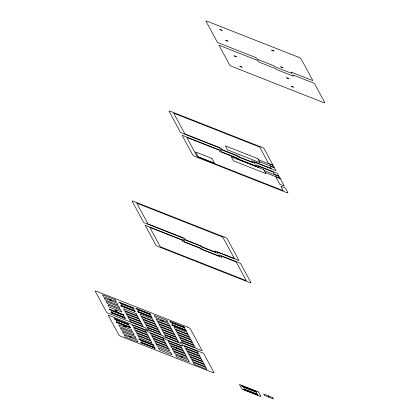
<?xml version="1.0" encoding="UTF-8"?>
<svg xmlns="http://www.w3.org/2000/svg" width="420" height="420" viewBox="0 0 420 420"><rect width="100%" height="100%" fill="white"/><g stroke="black" fill="none" stroke-linecap="round" stroke-linejoin="round"><path stroke-width="0.63" d="M258.405 159.705L273.205 165.538L274.286 167.533L259.481 161.695M264.306 170.62L279.111 176.453L280.187 178.442L265.382 172.609M183.724 327.212L170.184 321.872L169.927 321.4L184.186 327.022L184.443 327.495L183.466 326.739M268.186 395.787L268.963 397.22M255.129 391.01L255.381 391.482M256.972 394.417L257.224 394.889M242.309 385.959L242.566 386.431M244.151 389.366L244.409 389.839M185.309 330.146L185.566 330.619M170.646 321.683L170.903 322.156M172.494 325.096L172.746 325.568M149.258 313.525L149.515 313.997M151.1 316.932L151.358 317.405M136.437 308.469L136.694 308.947M138.285 311.881L138.537 312.354M132.431 307.43L132.683 307.902M134.274 310.837L134.526 311.309M152.35 344.258L152.607 344.731M154.192 347.666L154.45 348.138M119.611 302.374L119.868 302.852M121.454 305.786L121.711 306.259M139.534 339.203L139.786 339.675M141.377 342.61L141.629 343.088M122.614 314.291L122.866 314.764M124.457 317.699L124.709 318.171M127.775 323.841L128.032 324.314M129.623 327.248L129.875 327.721M109.793 309.241L110.051 309.713M111.636 312.648L111.893 313.12M114.959 318.785L115.211 319.258M116.802 322.193L117.054 322.67M219.949 29.484L222.101 30.366L219.949 29.484M109.205 299.497L111.358 300.384L109.205 299.497M225.782 40.268L227.934 41.149L225.782 40.268M115.038 310.28L117.191 311.168L115.038 310.28M234.218 55.865L236.371 56.752L234.218 55.865M123.475 325.883L125.633 326.765L123.475 325.883M239.867 66.308L242.02 67.195L239.867 66.308M129.124 336.326L131.281 337.207L129.124 336.326M271.719 50.153L273.877 51.041L271.719 50.153M160.981 320.171L163.133 321.053L160.981 320.171M280.76 66.864L282.912 67.746L280.76 66.864M170.016 336.882L172.174 337.764L170.016 336.882M286.661 77.773L288.818 78.661L286.661 77.773M175.922 347.792L178.075 348.673L175.922 347.792M291.275 86.299L293.428 87.187L291.275 86.299M180.532 356.318L182.684 357.2L180.532 356.318M297.974 57.02L208.383 21.714A2.935 0.31 22.3 0 0 205.905 21.074L217.497 42.504L256.405 57.834L257.14 59.199L274.339 65.977L274.706 66.659L291.905 73.437L291.165 72.072L312.879 80.63L300.914 58.517A2.935 0.31 22.3 0 0 297.974 57.02M257.88 60.564L218.972 45.229L229.824 65.294A2.935 0.31 22.3 0 0 232.764 66.791L322.361 102.102A2.935 0.31 22.3 0 0 324.839 102.737L314.354 83.359L292.64 74.802L293.381 76.167L276.181 69.389L275.814 68.707L258.615 61.929L257.88 60.564M261.067 147.037L171.47 111.725A2.935 0.31 22.3 0 0 168.998 111.09L180.584 132.515L219.492 147.851L220.232 149.216L237.431 155.993L237.799 156.676L254.993 163.453L254.258 162.089L275.966 170.641L274.439 167.816L269.923 166.036L271.262 168.504L251.806 160.839L252.546 162.204L239.862 157.206L239.495 156.524L222.296 149.746L221.555 148.381L184.905 133.938L173.665 113.153L259.649 147.042L268.538 163.475L273.053 165.254L264.007 148.533A2.935 0.31 22.3 0 0 261.067 147.037M257.859 158.697L225.356 145.887L227.53 149.898L260.027 162.708L257.859 158.697M220.967 150.581L182.065 135.245L192.916 155.311A2.935 0.31 22.3 0 0 195.857 156.807L285.453 192.113A2.935 0.31 22.3 0 0 287.926 192.754L285.358 188.003L280.844 186.228L283.258 190.691L197.274 156.802L186.769 137.382L218.909 150.045L219.644 151.41L236.843 158.188L237.211 158.87L258.92 167.428L258.2 166.068L273.121 171.948L274.444 174.389L278.954 176.164L277.442 173.371L255.733 164.813L256.473 166.178L239.274 159.401L238.907 158.718L221.708 151.94L220.967 150.581M263.76 169.607L231.263 156.802L233.431 160.813L265.928 173.618L263.76 169.607M280.266 178.584L275.751 176.809L279.762 184.222L284.277 186.002L280.266 178.584M211.953 158.408L195.704 152.009L198.261 156.734L214.51 163.133L211.953 158.408M224.154 237.043L134.558 201.731A2.935 0.31 22.3 0 0 132.08 201.096L143.672 222.521L182.579 237.857L183.32 239.222L200.513 245.999L200.886 246.677L218.08 253.454L217.345 252.095L239.053 260.647L227.094 238.539A2.935 0.31 22.3 0 0 224.154 237.043M222.737 237.048L136.752 203.159L147.992 223.944L184.643 238.387L185.383 239.752L202.577 246.53L202.949 247.212L215.628 252.21L214.893 250.845L234.344 258.51L222.737 237.048M184.054 240.587L145.147 225.251L156.004 245.317A2.935 0.31 22.3 0 0 158.944 246.813L248.54 282.119A2.935 0.31 22.3 0 0 251.013 282.76L240.529 263.377L218.82 254.819L219.555 256.184L202.361 249.407L201.989 248.724L184.795 241.946L184.054 240.587M181.991 240.051L149.856 227.388L160.361 246.808L246.346 280.691L236.208 261.954L221.288 256.074L222.007 257.434L200.298 248.876L199.925 248.194L182.732 241.416L181.991 240.051M187.236 327.038L97.639 291.727A2.935 0.31 22.3 0 0 95.162 291.092L106.832 312.664L145.74 327.994L146.475 329.359L163.674 336.137L164.041 336.819L181.241 343.597L180.5 342.232L202.214 350.789L190.176 328.534A2.935 0.31 22.3 0 0 187.236 327.038M115.127 299.738L102.49 294.756L103.577 296.762L116.214 301.744L115.127 299.738M149.977 313.808L135.718 308.185L135.97 308.658L150.234 314.281L149.977 313.808M166.903 320.413L154.266 315.431L155.353 317.436L167.99 322.418L166.903 320.413M184.469 327.873L171.833 322.891L172.919 324.896L185.556 329.873L184.469 327.873M133.15 307.713L118.886 302.09L119.144 302.563L133.408 308.185L133.15 307.713M150.26 314.659L137.624 309.677L138.705 311.682L151.347 316.659L150.26 314.659M133.434 308.564L120.797 303.581L121.879 305.587L134.516 310.564L133.434 308.564M116.975 303.151L104.339 298.169L105.42 300.174L118.057 305.151L116.975 303.151M186.034 330.43L171.77 324.807L172.027 325.28L186.286 330.902L186.034 330.43M168.751 323.82L156.109 318.843L157.196 320.843L169.832 325.826L168.751 323.82M151.825 317.216L137.56 311.593L137.818 312.065L152.077 317.688L151.825 317.216M134.993 311.12L120.734 305.498L120.986 305.97L135.251 311.593L134.993 311.12M186.685 331.963L174.048 326.981L175.13 328.986L187.772 333.968L186.685 331.963M152.659 319.09L140.023 314.108L141.104 316.113L153.741 321.095L152.659 319.09M170.226 326.55L157.589 321.568L158.671 323.573L171.308 328.556L170.226 326.55M118.818 306.558L106.181 301.576L107.263 303.581L119.905 308.564L118.818 306.558M136.201 313.677L123.564 308.695L124.645 310.7L137.282 315.683L136.201 313.677M188.16 334.693L175.523 329.711L176.605 331.716L189.247 336.693L188.16 334.693M154.135 321.82L141.498 316.838L142.579 318.843L155.216 323.82L154.135 321.82M171.701 329.275L159.065 324.298L160.146 326.303L172.783 331.28L171.701 329.275M137.676 316.402L125.039 311.425L126.121 313.43L138.758 318.407L137.676 316.402M120.661 309.971L108.024 304.988L109.111 306.994L121.748 311.971L120.661 309.971M189.635 337.418L176.999 332.435L178.08 334.441L190.722 339.423L189.635 337.418M155.61 324.544L142.973 319.568L144.055 321.568L156.697 326.55L155.61 324.544M173.177 332.005L160.54 327.022L161.621 329.028L174.258 334.01L173.177 332.005M139.151 319.132L126.514 314.149L127.596 316.155L140.233 321.137L139.151 319.132M191.111 340.147L178.474 335.165L179.555 337.171L192.197 342.153L191.111 340.147M157.085 327.274L144.448 322.292L145.53 324.298L158.172 329.28L157.085 327.274M123.333 314.575L109.069 308.957L109.326 309.43L123.59 315.047L123.333 314.575M174.652 334.735L162.015 329.752L163.097 331.758L175.733 336.735L174.652 334.735M140.627 321.862L127.99 316.88L129.071 318.885L141.713 323.867L140.627 321.862M123.617 315.425L110.975 310.443L112.061 312.449L124.698 317.431L123.617 315.425M192.586 342.872L179.949 337.895L181.031 339.901L193.672 344.878L192.586 342.872M158.56 329.999L145.924 325.022L147.011 327.028L159.647 332.005L158.56 329.999M176.127 337.459L163.49 332.483L164.572 334.483L177.214 339.465L176.127 337.459M142.102 324.587L129.465 319.61L130.547 321.615L143.189 326.592L142.102 324.587M125.176 317.982L110.917 312.365L111.169 312.837L125.433 318.455L125.176 317.982M194.061 345.602L181.424 340.62L182.511 342.626L195.148 347.608L194.061 345.602M160.036 332.729L147.399 327.747L148.486 329.752L161.123 334.735L160.036 332.729M177.602 340.19L164.966 335.207L166.047 337.213L178.689 342.195L177.602 340.19M147.058 330.44L108.15 315.105L119.086 335.312A2.935 0.31 22.3 0 0 122.026 336.808L211.617 372.12A2.935 0.31 22.3 0 0 214.095 372.755L203.532 353.231L181.823 344.673L182.558 346.038L165.365 339.26L164.997 338.578L147.798 331.8L147.058 330.44M145.052 330.046L132.416 325.064L133.502 327.07L146.139 332.047L145.052 330.046M197.012 351.057L184.375 346.08L185.462 348.08L198.098 353.062L197.012 351.057M128.499 324.125L114.235 318.502L114.492 318.974L128.756 324.597L128.499 324.125M162.986 338.184L150.35 333.207L151.436 335.213L164.073 340.19L162.986 338.184M128.777 324.97L116.141 319.993L117.227 321.998L129.864 326.975L128.777 324.97M180.553 345.644L167.916 340.662L169.003 342.668L181.64 347.65L180.553 345.644M146.528 332.771L133.891 327.794L134.978 329.794L147.614 334.777L146.528 332.771M198.492 353.787L185.85 348.805L186.937 350.81L199.573 355.793L198.492 353.787M164.462 340.914L151.825 335.932L152.911 337.937L165.548 342.919L164.462 340.914M130.342 327.532L116.078 321.909L116.335 322.381L130.599 328.004L130.342 327.532M182.028 348.374L169.391 343.392L170.478 345.397L183.115 350.38L182.028 348.374M148.003 335.501L135.366 330.519L136.453 332.524L149.09 337.507L148.003 335.501M199.967 356.517L187.325 351.535L188.412 353.54L201.049 358.517L199.967 356.517M131.36 329.747L118.724 324.765L119.81 326.77L132.447 331.753L131.36 329.747M165.942 343.644L153.3 338.662L154.387 340.667L167.024 345.644L165.942 343.644M183.503 351.099L170.867 346.122L171.953 348.128L184.59 353.105L183.503 351.099M149.478 338.226L136.841 333.249L137.928 335.255L150.565 340.231L149.478 338.226M201.442 359.242L188.8 354.26L189.887 356.265L202.524 361.247L201.442 359.242M167.417 346.369L154.775 341.387L155.862 343.392L168.499 348.374L167.417 346.369M133.208 333.155L120.566 328.178L121.653 330.178L134.29 335.16L133.208 333.155M184.978 353.829L172.342 348.847L173.428 350.852L186.065 355.834L184.978 353.829M150.959 340.956L138.316 335.974L139.403 337.979L152.04 342.962L150.959 340.956M202.918 361.972L190.276 356.99L191.363 358.995L203.999 363.977L202.918 361.972M168.893 349.099L156.256 344.117L157.337 346.122L169.974 351.104L168.893 349.099M186.459 356.559L173.817 351.577L174.904 353.582L187.541 358.559L186.459 356.559M135.051 336.567L122.414 331.585L123.496 333.59L136.133 338.572L135.051 336.567M204.393 364.697L191.756 359.719L192.838 361.72L205.475 366.702L204.393 364.697M153.074 344.542L138.81 338.919L139.067 339.392L153.326 345.014L153.074 344.542M153.353 345.387L140.716 340.41L141.803 342.416L154.439 347.393L153.353 345.387M170.919 352.847L158.282 347.87L159.369 349.87L172.006 354.853L170.919 352.847M188.302 359.966L175.665 354.984L176.747 356.99L189.383 361.972L188.302 359.966M136.894 339.974L124.257 334.997L125.344 337.003L137.981 341.98L136.894 339.974M205.868 367.427L193.232 362.444L194.313 364.45L206.955 369.432L205.868 367.427M154.917 347.949L140.653 342.326L140.91 342.799L155.174 348.421L154.917 347.949M258.468 391.96L239.421 384.452L241.962 389.151L261.009 396.653L258.468 391.96M272.701 397.567L263.676 394.012L264.448 395.441L273.478 399L272.701 397.567M255.848 391.293L241.589 385.67L241.841 386.148L256.106 391.766L255.848 391.293M256.132 392.144L243.495 387.161L244.577 389.167L257.213 394.149L256.132 392.144M257.691 394.7L243.432 389.083L243.684 389.555L257.948 395.173L257.691 394.7"/></g></svg>
